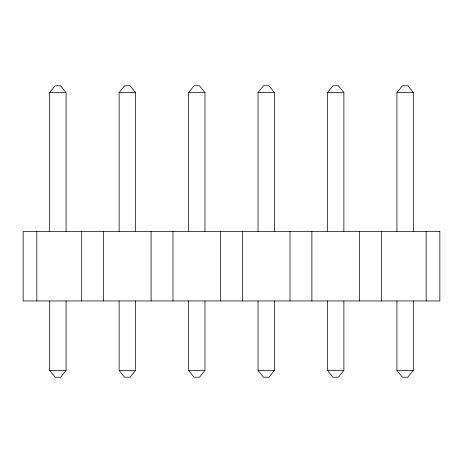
<?xml version="1.0" encoding="UTF-8"?>
<svg xmlns="http://www.w3.org/2000/svg" width="463" height="463" viewBox="0 0 463 463"><rect width="100%" height="100%" fill="white"/><g stroke="black" fill="none" stroke-linecap="round" stroke-linejoin="round"><path stroke-width="0.69" d="M49.674 231.5L49.674 92.6L55.143 85.765L60.607 85.765L66.076 92.6L66.076 231.5M119.124 231.5L119.124 92.6L124.593 85.765L130.057 85.765L135.526 92.6L135.526 231.5M188.574 231.5L188.574 92.6L194.043 85.765L199.507 85.765L204.976 92.6L204.976 231.5M258.024 231.5L258.024 92.6L263.493 85.765L268.957 85.765L274.426 92.6L274.426 231.5M66.076 300.95L66.076 370.4L60.607 377.235L55.143 377.235L49.674 370.4L49.674 300.95M327.474 231.5L327.474 92.6L332.943 85.765L338.407 85.765L343.876 92.6L343.876 231.5M135.526 300.95L135.526 370.4L130.057 377.235L124.593 377.235L119.124 370.4L119.124 300.95M396.924 231.5L396.924 92.6L402.393 85.765L407.857 85.765L413.326 92.6L413.326 231.5M204.976 300.95L204.976 370.4L199.507 377.235L194.043 377.235L188.574 370.4L188.574 300.95M274.426 300.95L274.426 370.4L268.957 377.235L263.493 377.235L258.024 370.4L258.024 300.95M343.876 300.95L343.876 370.4L338.407 377.235L332.943 377.235L327.474 370.4L327.474 300.95M413.326 300.95L413.326 370.4L407.857 377.235L402.393 377.235L396.924 370.4L396.924 300.95M49.674 92.6L66.076 92.6M119.124 92.6L135.526 92.6M188.574 92.6L204.976 92.6M258.024 92.6L274.426 92.6M327.474 92.6L343.876 92.6M396.924 92.6L413.326 92.6M49.674 370.4L66.076 370.4M119.124 370.4L135.526 370.4M188.574 370.4L204.976 370.4M258.024 370.4L274.426 370.4M327.474 370.4L343.876 370.4M396.924 370.4L413.326 370.4M426.18 231.5L426.18 300.95M381.338 231.5L381.338 300.95M359.462 231.5L359.462 300.95M311.888 231.5L311.888 300.95M290.012 231.5L290.012 300.95M242.438 231.5L242.438 300.95M220.562 231.5L220.562 300.95M172.988 231.5L172.988 300.95M151.112 231.5L151.112 300.95M103.538 231.5L103.538 300.95M81.662 231.5L81.662 300.95M36.82 231.5L36.82 300.95M439.85 231.5L23.15 231.5L23.15 300.95L439.85 300.95L439.85 231.5"/></g></svg>
